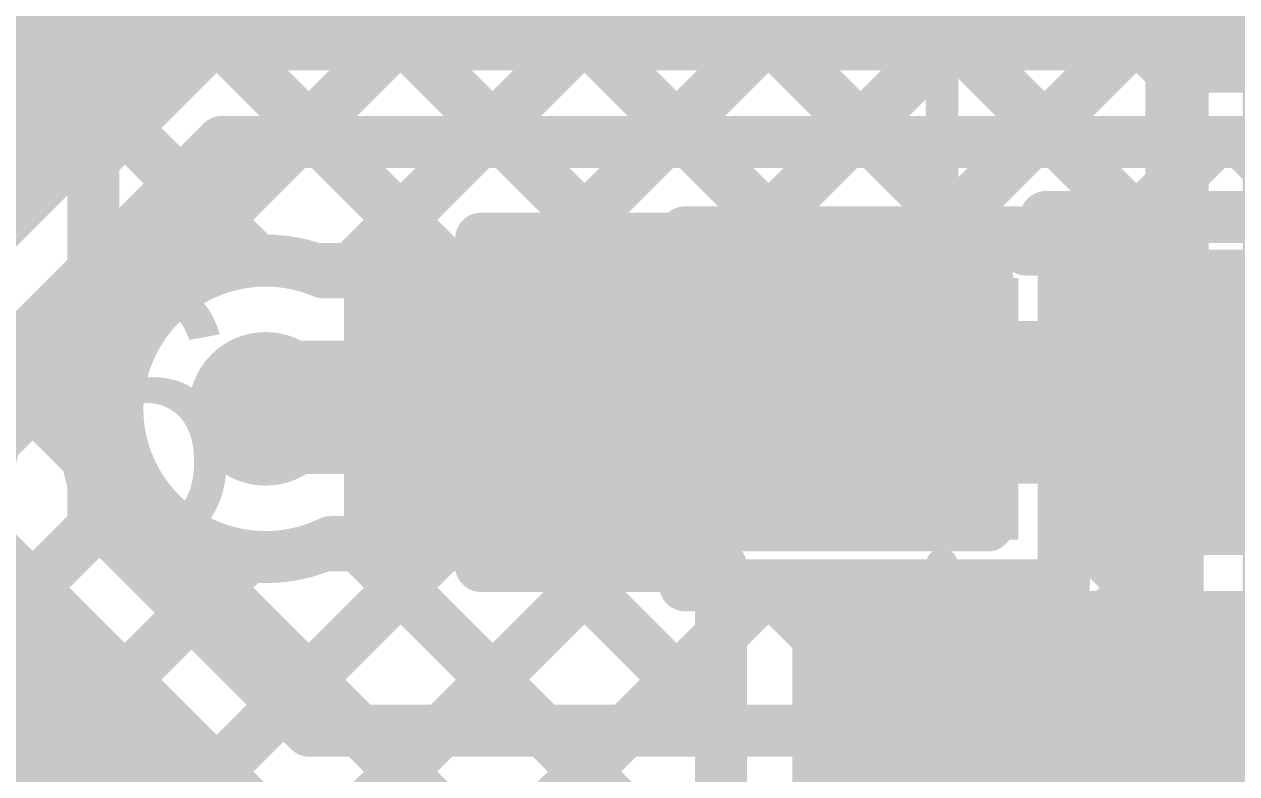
# Model space of a CAD drawing. Header units: millimetres. Extents: x 0 to 214, y 0 to 214.
# Drawn here: x 4.4159 to 4.6023, y 1.0339 to 1.1491 of the extents above; entities that cross this region are included whole.
import ezdxf

# ---------------------------------------------------------------- set-up
doc = ezdxf.new("R2010")
doc.units = ezdxf.units.MM
doc.header["$MEASUREMENT"] = 0
for name, color, linetype in [('BottomLayer', 5, 'Continuous'), ('BottomOverlay', 54, 'Continuous'), ('BottomPaste', 16, 'Continuous'), ('BottomSolder', 6, 'Continuous'), ('TopLayer', 1, 'Continuous'), ('TopOverlay', 2, 'Continuous'), ('TopPaste', 8, 'Continuous'), ('TopSolder', 216, 'Continuous'), ('ViaHoleLayer', 16, 'Continuous')]:
    doc.layers.add(name, color=color, linetype=linetype)
doc.styles.add('Arial', font='', dxfattribs={"height": 0.2})
doc.styles.get('Arial').set_extended_font_data('Arial')

# ---------------------------------------------------------------- blocks, each defined once
blk = doc.blocks.new('RES_0603_47')
at = {"layer": 'TopLayer'}
for points in [[(-0.015, 0.0175), (-0.015, -0.0175), (-0.045, -0.0175), (-0.045, 0.0175)], [(0.045, 0.0175), (0.045, -0.0175), (0.015, -0.0175), (0.015, 0.0175)]]:
    blk.add_hatch(color=1, dxfattribs=at).paths.add_polyline_path(points)
at = {"layer": 'TopPaste'}
for points in [[(-0.015, 0.0175), (-0.015, -0.0175), (-0.045, -0.0175), (-0.045, 0.0175)], [(0.045, 0.0175), (0.045, -0.0175), (0.015, -0.0175), (0.015, 0.0175)]]:
    blk.add_hatch(color=8, dxfattribs=at).paths.add_polyline_path(points)
at = {"layer": 'TopSolder'}
for points in [[(-0.011, 0.0215), (-0.011, -0.0215), (-0.049, -0.0215), (-0.049, 0.0215)], [(0.049, 0.0215), (0.049, -0.0215), (0.011, -0.0215), (0.011, 0.0215)]]:
    blk.add_hatch(color=216, dxfattribs=at).paths.add_polyline_path(points)
at = {"layer": 'TopOverlay', "const_width": 0.005}
for points in [[(-0.049, -0.021), (-0.049, 0.021)], [(-0.049, 0.021), (0.049, 0.021)], [(0.049, -0.021), (0.049, 0.021)], [(-0.049, -0.021), (0.049, -0.021)]]:
    blk.add_lwpolyline(points, dxfattribs=at)
at = {"layer": 'TopOverlay', "const_width": 0.0025}
for points in [[(-0.05025, 0.021, 1), (-0.04775, 0.021, 1)], [(-0.05025, 0.021, 1), (-0.04775, 0.021, 1)], [(0.04775, 0.021, 1), (0.05025, 0.021, 1)], [(0.04775, 0.021, 1), (0.05025, 0.021, 1)], [(-0.05025, -0.021, 1), (-0.04775, -0.021, 1)], [(-0.05025, -0.021, 1), (-0.04775, -0.021, 1)], [(0.04775, -0.021, 1), (0.05025, -0.021, 1)], [(0.04775, -0.021, 1), (0.05025, -0.021, 1)]]:
    blk.add_lwpolyline(points, format="xyb", close=True, dxfattribs=at)
blk = doc.blocks.new('SOT_23_B_69')
at = {"layer": 'BottomLayer'}
for points in [[(-0.05354, 0.05748), (-0.02126, 0.05748), (-0.02126, 0.02126), (-0.05354, 0.02126)], [(0.02126, 0.05748), (0.05354, 0.05748), (0.05354, 0.02126), (0.02126, 0.02126)], [(-0.01614, -0.02126), (0.01614, -0.02126), (0.01614, -0.05748), (-0.01614, -0.05748)]]:
    blk.add_hatch(color=5, dxfattribs=at).paths.add_polyline_path(points)
at = {"layer": 'BottomPaste'}
for points in [[(-0.05354, 0.05748), (-0.02126, 0.05748), (-0.02126, 0.02126), (-0.05354, 0.02126)], [(0.02126, 0.05748), (0.05354, 0.05748), (0.05354, 0.02126), (0.02126, 0.02126)], [(-0.01614, -0.02126), (0.01614, -0.02126), (0.01614, -0.05748), (-0.01614, -0.05748)]]:
    blk.add_hatch(color=16, dxfattribs=at).paths.add_polyline_path(points)
at = {"layer": 'BottomSolder'}
for points in [[(-0.05754, 0.06148), (-0.01726, 0.06148), (-0.01726, 0.01726), (-0.05754, 0.01726)], [(0.01726, 0.06148), (0.05754, 0.06148), (0.05754, 0.01726), (0.01726, 0.01726)], [(-0.02014, -0.01726), (0.02014, -0.01726), (0.02014, -0.06148), (-0.02014, -0.06148)]]:
    blk.add_hatch(color=6, dxfattribs=at).paths.add_polyline_path(points)
at = {"layer": 'BottomOverlay'}
for points, const_width in [([(-0.06439, 0.045, 1), (-0.07161, 0.045, 1)], 0.01), ([(-0.07411, 0.045, 1), (-0.06911, 0.045, 1)], 0.005), ([(-0.06689, 0.045, 1), (-0.06189, 0.045, 1)], 0.005), ([(-0.01425, 0.029, 1), (-0.01175, 0.029, 1)], 0.0025), ([(0.01175, 0.029, 1), (0.01425, 0.029, 1)], 0.0025), ([(-0.06225, 0.027, 1), (-0.05975, 0.027, 1)], 0.0025), ([(0.05975, 0.027, 1), (0.06225, 0.027, 1)], 0.0025), ([(-0.06225, -0.029, 1), (-0.05975, -0.029, 1)], 0.0025), ([(-0.06225, -0.029, 1), (-0.05975, -0.029, 1)], 0.0025), ([(-0.02525, -0.029, 1), (-0.02275, -0.029, 1)], 0.0025), ([(0.02275, -0.029, 1), (0.02525, -0.029, 1)], 0.0025), ([(0.05975, -0.029, 1), (0.06225, -0.029, 1)], 0.0025), ([(0.05975, -0.029, 1), (0.06225, -0.029, 1)], 0.0025)]:
    blk.add_lwpolyline(points, format="xyb", close=True, dxfattribs=dict(at, const_width=const_width))
at = {"layer": 'BottomOverlay', "const_width": 0.005}
for points in [[(0.013, 0.029), (-0.013, 0.029)], [(-0.061, -0.029), (-0.061, 0.027)], [(0.061, -0.029), (0.061, 0.027)], [(-0.024, -0.029), (-0.061, -0.029)], [(0.061, -0.029), (0.024, -0.029)]]:
    blk.add_lwpolyline(points, dxfattribs=at)
blk = doc.blocks.new('LED_0402_80')
at = {"layer": 'TopLayer'}
for points in [[(-0.03091, 0.01417), (-0.0065, 0.01417), (-0.0065, -0.01417), (-0.03091, -0.01417)], [(0.0065, 0.01417), (0.03091, 0.01417), (0.03091, -0.01417), (0.0065, -0.01417)]]:
    blk.add_hatch(color=1, dxfattribs=at).paths.add_polyline_path(points)
at = {"layer": 'TopOverlay'}
blk.add_hatch(color=2, dxfattribs=at).paths.add_polyline_path([(0.037, -0.022), (0.063, -0.022), (0.063, 0.022), (0.037, 0.022)])
at = {"layer": 'TopPaste'}
for points in [[(-0.03091, 0.01417), (-0.0065, 0.01417), (-0.0065, -0.01417), (-0.03091, -0.01417)], [(0.0065, 0.01417), (0.03091, 0.01417), (0.03091, -0.01417), (0.0065, -0.01417)]]:
    blk.add_hatch(color=8, dxfattribs=at).paths.add_polyline_path(points)
at = {"layer": 'TopSolder'}
for points in [[(-0.03491, 0.01817), (-0.0025, 0.01817), (-0.0025, -0.01817), (-0.03491, -0.01817)], [(0.0025, 0.01817), (0.03491, 0.01817), (0.03491, -0.01817), (0.0025, -0.01817)]]:
    blk.add_hatch(color=216, dxfattribs=at).paths.add_polyline_path(points)
at = {"layer": 'TopOverlay', "const_width": 0.00787}
for points in [[(0.037, 0.019), (-0.036, 0.019)], [(-0.036, 0.019), (-0.036, -0.019)], [(0.037, 0.019), (0.037, -0.019)], [(0.037, -0.019), (-0.036, -0.019)]]:
    blk.add_lwpolyline(points, dxfattribs=at)
at = {"layer": 'TopOverlay', "const_width": 0.00394}
for points in [[(-0.03797, 0.019, 1), (-0.03403, 0.019, 1)], [(-0.03797, 0.019, 1), (-0.03403, 0.019, 1)], [(0.03503, 0.019, 1), (0.03897, 0.019, 1)], [(0.03503, 0.019, 1), (0.03897, 0.019, 1)], [(-0.03797, -0.019, 1), (-0.03403, -0.019, 1)], [(-0.03797, -0.019, 1), (-0.03403, -0.019, 1)], [(0.03503, -0.019, 1), (0.03897, -0.019, 1)], [(0.03503, -0.019, 1), (0.03897, -0.019, 1)]]:
    blk.add_lwpolyline(points, format="xyb", close=True, dxfattribs=at)

msp = doc.modelspace()

# ---------------------------------------------------------------- hatches: boundary and pattern name
at = {"layer": 'BottomLayer'}
h = msp.add_hatch(color=5, dxfattribs=at)
edge = h.paths.add_edge_path()
edge.add_arc((4.453, 1.09), 0.01181, 0, 360)
at = {"layer": 'BottomSolder'}
h = msp.add_hatch(color=6, dxfattribs=at)
edge = h.paths.add_edge_path()
edge.add_arc((4.453, 1.09), 0.00991, 0, 360)
at = {"layer": 'TopLayer'}
h = msp.add_hatch(color=1, dxfattribs=at)
edge = h.paths.add_edge_path()
edge.add_arc((4.453, 1.09), 0.01181, 0, 360)
msp.add_hatch(color=1, dxfattribs=at).paths.add_polyline_path([(4.534, 0.948), (4.942, 0.948), (4.942, 1.062), (4.534, 1.062)])
at = {"layer": 'TopSolder'}
h = msp.add_hatch(color=216, dxfattribs=at)
edge = h.paths.add_edge_path()
edge.add_arc((4.453, 1.09), 0.00991, 0, 360)
at = {"layer": 'ViaHoleLayer'}
h = msp.add_hatch(color=16, dxfattribs=at)
edge = h.paths.add_edge_path()
edge.add_arc((4.453, 1.09), 0.00591, 0, 360)

# ---------------------------------------------------------------- linework, layer by layer
at = {"layer": 'BottomLayer'}
for points, const_width in [([(4.4265, 1.1001), (4.583, 1.2566)], 0.008), ([(4.46569, 1.111), (4.58257, 1.22788)], 0.008), ([(4.5258, 1.20844), (4.594, 1.14024)], 0.008), ([(4.47617, 1.2015), (4.56053, 1.11714)], 0.008), ([(4.4265, 1.12838), (4.49844, 1.20032)], 0.008), ([(4.50675, 1.1992), (4.594, 1.11195)], 0.008), ([(4.45181, 1.19758), (4.53224, 1.11714)], 0.008), ([(4.49397, 1.111), (4.57796, 1.19498)], 0.008), ([(4.43767, 1.18343), (4.5101, 1.111)], 0.008), ([(4.5284, 1.11714), (4.58809, 1.17683)], 0.008), ([(4.4265, 1.07373), (4.4265, 1.17227)], 0.008), ([(4.4265, 1.16632), (4.48182, 1.111)], 0.008), ([(4.594, 1.09955), (4.594, 1.16555)], 0.008), ([(4.55668, 1.11714), (4.594, 1.15446)], 0.008), ([(4.4265, 1.13803), (4.45175, 1.11278)], 0.008), ([(4.57574, 1.10791), (4.594, 1.12617)], 0.008), ([(4.51752, 1.11714), (4.57574, 1.11714)], 0.008), ([(4.51752, 1.111), (4.51752, 1.11714)], 0.008), ([(4.57574, 1.06286), (4.57574, 1.11714)], 0.008), ([(4.46191, 1.111), (4.51752, 1.111)], 0.008), ([(4.4265, 1.10975), (4.43385, 1.1024)], 0.008), ([(4.57574, 1.10193), (4.59493, 1.08274)], 0.008), ([(4.57574, 1.07963), (4.59566, 1.09955)], 0.008), ([(4.594, 1.09955), (4.71, 1.09955)], 0.008), ([(4.453, 1.09), (4.54663, 1.09)], 0.02), ([(4.4265, 1.08146), (4.46746, 1.0405)], 0.008), ([(4.59326, 1.08274), (4.6505, 1.08274)], 0.008), ([(4.59326, 1.0405), (4.59326, 1.08274)], 0.008), ([(4.42746, 1.07277), (4.43326, 1.07857)], 0.008), ([(4.4265, 1.07373), (4.45973, 1.0405)], 0.008), ([(4.403, 1.064), (4.45, 1.017)], 0.025), ([(4.57574, 1.07364), (4.59326, 1.05612)], 0.008), ([(4.45575, 1.04449), (4.48026, 1.069)], 0.008), ([(4.46191, 1.069), (4.51752, 1.069)], 0.008), ([(4.46725, 1.069), (4.49575, 1.0405)], 0.008), ([(4.48004, 1.0405), (4.50854, 1.069)], 0.008), ([(4.49553, 1.069), (4.52403, 1.0405)], 0.008), ([(4.51752, 1.06286), (4.51752, 1.069)], 0.008), ([(4.56489, 1.0405), (4.59326, 1.06886)], 0.008), ([(4.4416, 1.05863), (4.45032, 1.06735)], 0.008), ([(4.50833, 1.0405), (4.53068, 1.06286)], 0.008), ([(4.51752, 1.06286), (4.57574, 1.06286)], 0.008), ([(4.52996, 1.06286), (4.55232, 1.0405)], 0.008), ([(4.53661, 1.0405), (4.55897, 1.06286)], 0.008), ([(4.55824, 1.06286), (4.5806, 1.0405)], 0.008), ([(4.59726, 1.0526), (4.62537, 1.0526)], 0.01), ([(4.45973, 1.0405), (4.59326, 1.0405)], 0.008)]:
    msp.add_lwpolyline(points, dxfattribs=dict(at, const_width=const_width))
for points, const_width in [([(4.592, 1.14024, 1), (4.596, 1.14024, 1)], 0.004), ([(4.4245, 1.13803, 1), (4.4285, 1.13803, 1)], 0.004), ([(4.4245, 1.12838, 1), (4.4285, 1.12838, 1)], 0.004), ([(4.592, 1.12617, 1), (4.596, 1.12617, 1)], 0.004), ([(4.51552, 1.11714, 1), (4.51952, 1.11714, 1)], 0.004), ([(4.51552, 1.11714, 1), (4.51952, 1.11714, 1)], 0.004), ([(4.5264, 1.11714, 1), (4.5304, 1.11714, 1)], 0.004), ([(4.53024, 1.11714, 1), (4.53424, 1.11714, 1)], 0.004), ([(4.55468, 1.11714, 1), (4.55868, 1.11714, 1)], 0.004), ([(4.55853, 1.11714, 1), (4.56253, 1.11714, 1)], 0.004), ([(4.57374, 1.11714, 1), (4.57774, 1.11714, 1)], 0.004), ([(4.57374, 1.11714, 1), (4.57774, 1.11714, 1)], 0.004), ([(4.44975, 1.11278, 1), (4.45375, 1.11278, 1)], 0.004), ([(4.45991, 1.111, 1), (4.46391, 1.111, 1)], 0.004), ([(4.45991, 1.111, 1), (4.46391, 1.111, 1)], 0.004), ([(4.46369, 1.111, 1), (4.46769, 1.111, 1)], 0.004), ([(4.47982, 1.111, 1), (4.48382, 1.111, 1)], 0.004), ([(4.49197, 1.111, 1), (4.49597, 1.111, 1)], 0.004), ([(4.5081, 1.111, 1), (4.5121, 1.111, 1)], 0.004), ([(4.51552, 1.111, 1), (4.51952, 1.111, 1)], 0.004), ([(4.51552, 1.111, 1), (4.51952, 1.111, 1)], 0.004), ([(4.592, 1.11195, 1), (4.596, 1.11195, 1)], 0.004), ([(4.4245, 1.10975, 1), (4.4285, 1.10975, 1)], 0.004), ([(4.57374, 1.10791, 1), (4.57774, 1.10791, 1)], 0.004), ([(4.43185, 1.1024, 1), (4.43585, 1.1024, 1)], 0.004), ([(4.57374, 1.10193, 1), (4.57774, 1.10193, 1)], 0.004), ([(4.4245, 1.1001, 1), (4.4285, 1.1001, 1)], 0.004), ([(4.592, 1.09955, 1), (4.596, 1.09955, 1)], 0.004), ([(4.592, 1.09955, 1), (4.596, 1.09955, 1)], 0.004), ([(4.59366, 1.09955, 1), (4.59766, 1.09955, 1)], 0.004), ([(4.448, 1.09, 1), (4.458, 1.09, 1)], 0.01), ([(4.54163, 1.09, 1), (4.55163, 1.09, 1)], 0.01), ([(4.4245, 1.08146, 1), (4.4285, 1.08146, 1)], 0.004), ([(4.59126, 1.08274, 1), (4.59526, 1.08274, 1)], 0.004), ([(4.59126, 1.08274, 1), (4.59526, 1.08274, 1)], 0.004), ([(4.59293, 1.08274, 1), (4.59693, 1.08274, 1)], 0.004), ([(4.57374, 1.07963, 1), (4.57774, 1.07963, 1)], 0.004), ([(4.43126, 1.07857, 1), (4.43526, 1.07857, 1)], 0.004), ([(4.4245, 1.07373, 1), (4.4285, 1.07373, 1)], 0.004), ([(4.4245, 1.07373, 1), (4.4285, 1.07373, 1)], 0.004), ([(4.42546, 1.07277, 1), (4.42946, 1.07277, 1)], 0.004), ([(4.57374, 1.07364, 1), (4.57774, 1.07364, 1)], 0.004), ([(4.45991, 1.069, 1), (4.46391, 1.069, 1)], 0.004), ([(4.45991, 1.069, 1), (4.46391, 1.069, 1)], 0.004), ([(4.46525, 1.069, 1), (4.46925, 1.069, 1)], 0.004), ([(4.47826, 1.069, 1), (4.48226, 1.069, 1)], 0.004), ([(4.49353, 1.069, 1), (4.49753, 1.069, 1)], 0.004), ([(4.50654, 1.069, 1), (4.51054, 1.069, 1)], 0.004), ([(4.51552, 1.069, 1), (4.51952, 1.069, 1)], 0.004), ([(4.51552, 1.069, 1), (4.51952, 1.069, 1)], 0.004), ([(4.59126, 1.06886, 1), (4.59526, 1.06886, 1)], 0.004), ([(4.44832, 1.06735, 1), (4.45232, 1.06735, 1)], 0.004), ([(4.51552, 1.06286, 1), (4.51952, 1.06286, 1)], 0.004), ([(4.51552, 1.06286, 1), (4.51952, 1.06286, 1)], 0.004), ([(4.52796, 1.06286, 1), (4.53196, 1.06286, 1)], 0.004), ([(4.52868, 1.06286, 1), (4.53268, 1.06286, 1)], 0.004), ([(4.55624, 1.06286, 1), (4.56024, 1.06286, 1)], 0.004), ([(4.55697, 1.06286, 1), (4.56097, 1.06286, 1)], 0.004), ([(4.57374, 1.06286, 1), (4.57774, 1.06286, 1)], 0.004), ([(4.57374, 1.06286, 1), (4.57774, 1.06286, 1)], 0.004), ([(4.4396, 1.05863, 1), (4.4436, 1.05863, 1)], 0.004), ([(4.59126, 1.05612, 1), (4.59526, 1.05612, 1)], 0.004), ([(4.59476, 1.0526, 1), (4.59976, 1.0526, 1)], 0.005), ([(4.45375, 1.04449, 1), (4.45775, 1.04449, 1)], 0.004), ([(4.45773, 1.0405, 1), (4.46173, 1.0405, 1)], 0.004), ([(4.45773, 1.0405, 1), (4.46173, 1.0405, 1)], 0.004), ([(4.46546, 1.0405, 1), (4.46946, 1.0405, 1)], 0.004), ([(4.47804, 1.0405, 1), (4.48204, 1.0405, 1)], 0.004), ([(4.49375, 1.0405, 1), (4.49775, 1.0405, 1)], 0.004), ([(4.50633, 1.0405, 1), (4.51033, 1.0405, 1)], 0.004), ([(4.52203, 1.0405, 1), (4.52603, 1.0405, 1)], 0.004), ([(4.53461, 1.0405, 1), (4.53861, 1.0405, 1)], 0.004), ([(4.55032, 1.0405, 1), (4.55432, 1.0405, 1)], 0.004), ([(4.5629, 1.0405, 1), (4.56689, 1.0405, 1)], 0.004), ([(4.5786, 1.0405, 1), (4.5826, 1.0405, 1)], 0.004), ([(4.59126, 1.0405, 1), (4.59526, 1.0405, 1)], 0.004), ([(4.59126, 1.0405, 1), (4.59526, 1.0405, 1)], 0.004)]:
    msp.add_lwpolyline(points, format="xyb", close=True, dxfattribs=dict(at, const_width=const_width))
at = {"layer": 'BottomLayer', "const_width": 0.008}
msp.add_lwpolyline([(4.46191, 1.069, -1.5104), (4.46191, 1.111)], format="xyb", dxfattribs=at)
at = {"layer": 'TopLayer'}
for points, const_width in [([(4.334, 1.052), (4.43655, 1.15455)], 0.025), ([(4.43655, 1.15455), (4.63945, 1.15455)], 0.025), ([(4.3575, 1.04227), (4.44629, 1.13105)], 0.008), ([(4.3575, 1.0311), (4.45746, 1.13105)], 0.008), ([(4.44629, 1.13105), (4.62971, 1.13105)], 0.008), ([(4.46176, 1.13105), (4.48132, 1.1115)], 0.008), ([(4.46619, 1.1115), (4.48574, 1.13105)], 0.008), ([(4.49005, 1.13105), (4.50493, 1.11617)], 0.008), ([(4.49915, 1.11617), (4.51403, 1.13105)], 0.008), ([(4.51833, 1.13105), (4.53321, 1.11617)], 0.008), ([(4.52743, 1.11617), (4.54231, 1.13105)], 0.008), ([(4.54662, 1.13105), (4.5615, 1.11617)], 0.008), ([(4.55572, 1.11617), (4.57059, 1.13105)], 0.008), ([(4.5749, 1.13105), (4.58645, 1.1195)], 0.008), ([(4.58733, 1.1195), (4.59888, 1.13105)], 0.008), ([(4.60318, 1.13105), (4.61474, 1.1195)], 0.008), ([(4.43988, 1.12465), (4.45175, 1.11278)], 0.008), ([(4.573, 1.1145), (4.573, 1.1195)], 0.008), ([(4.573, 1.1195), (4.625, 1.1195)], 0.008), ([(4.48614, 1.11617), (4.52354, 1.11617)], 0.008), ([(4.48614, 1.1115), (4.48614, 1.11617)], 0.008), ([(4.52354, 1.11617), (4.53254, 1.11617)], 0.008), ([(4.52354, 1.11617), (4.53254, 1.11617)], 0.008), ([(4.53254, 1.11617), (4.56995, 1.11617)], 0.008), ([(4.56995, 1.1145), (4.573, 1.1145)], 0.008), ([(4.46062, 1.1115), (4.48614, 1.1115)], 0.008), ([(4.42574, 1.11051), (4.43385, 1.1024)], 0.008), ([(4.54674, 1.091), (4.599, 1.091)], 0.025), ([(4.4116, 1.09636), (4.523, 0.98496)], 0.008), ([(4.453, 1.09), (4.4535, 1.0905)], 0.02), ([(4.4535, 1.0905), (4.50884, 1.0905)], 0.02), ([(4.50884, 1.0905), (4.50934, 1.091)], 0.02), ([(4.39746, 1.08222), (4.523, 0.95668)], 0.008), ([(4.3575, 1.00281), (4.43326, 1.07857)], 0.008), ([(4.3575, 0.94624), (4.48076, 1.0695)], 0.008), ([(4.463, 1.0695), (4.48614, 1.0695)], 0.008), ([(4.46675, 1.0695), (4.523, 1.01325)], 0.008), ([(4.48614, 1.06583), (4.48614, 1.0695)], 0.008), ([(4.3575, 0.97453), (4.45032, 1.06735)], 0.008), ([(4.38331, 1.06808), (4.52022, 0.93117)], 0.008), ([(4.3575, 0.91796), (4.50537, 1.06583)], 0.008), ([(4.48614, 1.06583), (4.523, 1.06583)], 0.008), ([(4.4987, 1.06583), (4.523, 1.04153)], 0.008), ([(4.523, 0.937), (4.523, 1.06583)], 0.008), ([(4.3575, 0.88967), (4.523, 1.05517)], 0.008)]:
    msp.add_lwpolyline(points, dxfattribs=dict(at, const_width=const_width))
for points, const_width in [([(4.4303, 1.15455, 1), (4.4428, 1.15455, 1)], 0.0125), ([(4.4303, 1.15455, 1), (4.4428, 1.15455, 1)], 0.0125), ([(4.44429, 1.13105, 1), (4.44829, 1.13105, 1)], 0.004), ([(4.44429, 1.13105, 1), (4.44829, 1.13105, 1)], 0.004), ([(4.45546, 1.13105, 1), (4.45946, 1.13105, 1)], 0.004), ([(4.45976, 1.13105, 1), (4.46376, 1.13105, 1)], 0.004), ([(4.48374, 1.13105, 1), (4.48774, 1.13105, 1)], 0.004), ([(4.48805, 1.13105, 1), (4.49205, 1.13105, 1)], 0.004), ([(4.51203, 1.13105, 1), (4.51603, 1.13105, 1)], 0.004), ([(4.51633, 1.13105, 1), (4.52033, 1.13105, 1)], 0.004), ([(4.54031, 1.13105, 1), (4.54431, 1.13105, 1)], 0.004), ([(4.54462, 1.13105, 1), (4.54862, 1.13105, 1)], 0.004), ([(4.56859, 1.13105, 1), (4.57259, 1.13105, 1)], 0.004), ([(4.5729, 1.13105, 1), (4.5769, 1.13105, 1)], 0.004), ([(4.59688, 1.13105, 1), (4.60088, 1.13105, 1)], 0.004), ([(4.60118, 1.13105, 1), (4.60518, 1.13105, 1)], 0.004), ([(4.43788, 1.12465, 1), (4.44188, 1.12465, 1)], 0.004), ([(4.571, 1.1195, 1), (4.575, 1.1195, 1)], 0.004), ([(4.571, 1.1195, 1), (4.575, 1.1195, 1)], 0.004), ([(4.58445, 1.1195, 1), (4.58845, 1.1195, 1)], 0.004), ([(4.58533, 1.1195, 1), (4.58933, 1.1195, 1)], 0.004), ([(4.48414, 1.11617, 1), (4.48814, 1.11617, 1)], 0.004), ([(4.48414, 1.11617, 1), (4.48814, 1.11617, 1)], 0.004), ([(4.49715, 1.11617, 1), (4.50115, 1.11617, 1)], 0.004), ([(4.50293, 1.11617, 1), (4.50693, 1.11617, 1)], 0.004), ([(4.52154, 1.11617, 1), (4.52554, 1.11617, 1)], 0.004), ([(4.52154, 1.11617, 1), (4.52554, 1.11617, 1)], 0.004), ([(4.52154, 1.11617, 1), (4.52554, 1.11617, 1)], 0.004), ([(4.52543, 1.11617, 1), (4.52943, 1.11617, 1)], 0.004), ([(4.53054, 1.11617, 1), (4.53454, 1.11617, 1)], 0.004), ([(4.53054, 1.11617, 1), (4.53454, 1.11617, 1)], 0.004), ([(4.53054, 1.11617, 1), (4.53454, 1.11617, 1)], 0.004), ([(4.53121, 1.11617, 1), (4.53521, 1.11617, 1)], 0.004), ([(4.55372, 1.11617, 1), (4.55772, 1.11617, 1)], 0.004), ([(4.5595, 1.11617, 1), (4.5635, 1.11617, 1)], 0.004), ([(4.56795, 1.11617, 1), (4.57195, 1.11617, 1)], 0.004), ([(4.56795, 1.1145, 1), (4.57195, 1.1145, 1)], 0.004), ([(4.571, 1.1145, 1), (4.575, 1.1145, 1)], 0.004), ([(4.571, 1.1145, 1), (4.575, 1.1145, 1)], 0.004), ([(4.44975, 1.11278, 1), (4.45375, 1.11278, 1)], 0.004), ([(4.45862, 1.1115, 1), (4.46262, 1.1115, 1)], 0.004), ([(4.45862, 1.1115, 1), (4.46262, 1.1115, 1)], 0.004), ([(4.46419, 1.1115, 1), (4.46819, 1.1115, 1)], 0.004), ([(4.47932, 1.1115, 1), (4.48332, 1.1115, 1)], 0.004), ([(4.48414, 1.1115, 1), (4.48814, 1.1115, 1)], 0.004), ([(4.48414, 1.1115, 1), (4.48814, 1.1115, 1)], 0.004), ([(4.42374, 1.11051, 1), (4.42774, 1.11051, 1)], 0.004), ([(4.43185, 1.1024, 1), (4.43585, 1.1024, 1)], 0.004), ([(4.54049, 1.091, 1), (4.55299, 1.091, 1)], 0.0125), ([(4.59275, 1.091, 1), (4.60525, 1.091, 1)], 0.0125), ([(4.4485, 1.0905, 1), (4.4585, 1.0905, 1)], 0.01), ([(4.4485, 1.0905, 1), (4.4585, 1.0905, 1)], 0.01), ([(4.50384, 1.0905, 1), (4.51384, 1.0905, 1)], 0.01), ([(4.50384, 1.0905, 1), (4.51384, 1.0905, 1)], 0.01), ([(4.50434, 1.091, 1), (4.51434, 1.091, 1)], 0.01), ([(4.448, 1.09, 1), (4.458, 1.09, 1)], 0.01), ([(4.43126, 1.07857, 1), (4.43526, 1.07857, 1)], 0.004), ([(4.461, 1.0695, 1), (4.465, 1.0695, 1)], 0.004), ([(4.461, 1.0695, 1), (4.465, 1.0695, 1)], 0.004), ([(4.46475, 1.0695, 1), (4.46875, 1.0695, 1)], 0.004), ([(4.47876, 1.0695, 1), (4.48276, 1.0695, 1)], 0.004), ([(4.48414, 1.0695, 1), (4.48814, 1.0695, 1)], 0.004), ([(4.48414, 1.0695, 1), (4.48814, 1.0695, 1)], 0.004), ([(4.44832, 1.06735, 1), (4.45232, 1.06735, 1)], 0.004), ([(4.48414, 1.06583, 1), (4.48814, 1.06583, 1)], 0.004), ([(4.48414, 1.06583, 1), (4.48814, 1.06583, 1)], 0.004), ([(4.4967, 1.06583, 1), (4.5007, 1.06583, 1)], 0.004), ([(4.50337, 1.06583, 1), (4.50737, 1.06583, 1)], 0.004), ([(4.521, 1.06583, 1), (4.525, 1.06583, 1)], 0.004), ([(4.521, 1.06583, 1), (4.525, 1.06583, 1)], 0.004), ([(4.521, 1.05517, 1), (4.525, 1.05517, 1)], 0.004), ([(4.521, 1.04153, 1), (4.525, 1.04153, 1)], 0.004)]:
    msp.add_lwpolyline(points, format="xyb", close=True, dxfattribs=dict(at, const_width=const_width))
at = {"layer": 'TopLayer', "const_width": 0.008}
msp.add_lwpolyline([(4.463, 1.0695, -1.50417), (4.46062, 1.1115)], format="xyb", dxfattribs=at)

# ---------------------------------------------------------------- block references
for name, p, rotation in [('SOT_23_B_69', (4.586, 1.09), 270), ('LED_0402_80', (4.52804, 1.091), 180)]:
    msp.add_blockref(name, p, dxfattribs=dict(rotation=rotation))
msp.add_blockref('RES_0603_47', (4.629, 1.091))

# ---------------------------------------------------------------- texts
at = {"layer": 'TopOverlay', "style": 'Arial'}
for s, p in [('R93', (4.58368, 1.12201)), ('LED6', (4.30969, 1.06901))]:
    msp.add_text(s, height=0.04, dxfattribs=at).set_placement(p)

doc.saveas('drawing.dxf')
